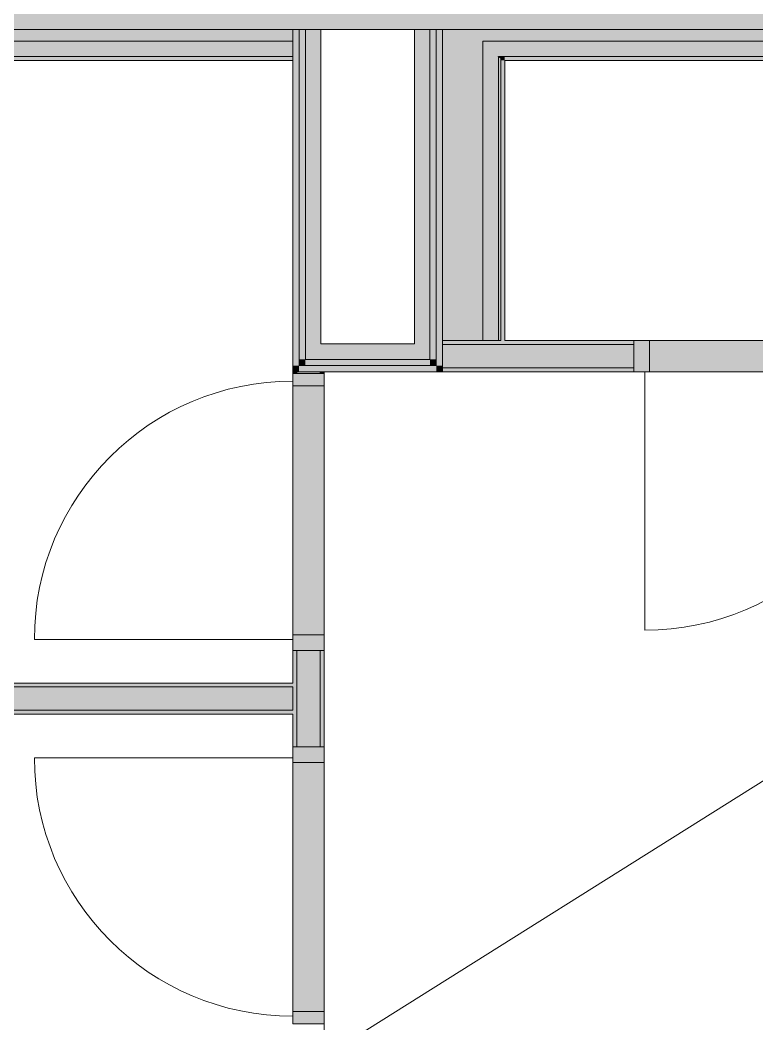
# Model space of a CAD drawing. Header units: metres. Extents: x -3 to 171, y -23 to 41.
# Drawn here: x 135.488 to 137.854, y 26.04 to 29.265 of the extents above; entities that cross this region are included whole.
import ezdxf

# ---------------------------------------------------------------- set-up
doc = ezdxf.new("R2010")
doc.units = ezdxf.units.M
doc.header["$MEASUREMENT"] = 0
for name, color, linetype in [('120 Wand Innen tragend', 7, 'Continuous'), ('130 Wand Innen', 7, 'Continuous'), ('170 Schachtwände', 7, 'Continuous'), ('230 Decke abgehaengt', 7, 'Continuous')]:
    doc.layers.add(name, color=color, linetype=linetype)
doc.linetypes.add('Grenze Grundstück', pattern='A,0,[1,415_260415_PP_VA_1_7 1 DG1.Shx,S=0.00031746,R=0,X=0,Y=0],-0.04,0', length=0.04)

# ---------------------------------------------------------------- blocks, each defined once
blk = doc.blocks.new('Decke_10_2', base_point=(136.4642, 25.9352))
at = {"layer": '230 Decke abgehaengt', "color": 8, "linetype": 'Grenze Grundstück', "lineweight": 13, "ltscale": 200, "flags": 128}
blk.add_lwpolyline([(136.4642, 25.9352), (138.6842, 25.9352), (138.6842, 26.5352), (139.0642, 26.5352), (139.9642, 26.5352), (139.9642, 28.1352), (136.4642, 28.1352)], close=True, dxfattribs=at)
blk = doc.blocks.new('Wand_9_2', base_point=(133.4014, 29.4152))
at = {"layer": '120 Wand Innen tragend', "linetype": 'Continuous', "lineweight": 0, "true_color": 0x000000}
for points in [[(136.8242, 29.4852), (133.7111, 29.4852), (133.7112, 29.4727), (136.8242, 29.4727)], [(136.8242, 29.4727), (133.7112, 29.4727), (133.7113, 29.4227), (136.8242, 29.4227)], [(136.8242, 29.4152), (133.7114, 29.4152), (133.712, 29.2352), (136.8242, 29.2352)]]:
    blk.add_hatch(color=18, dxfattribs=at).paths.add_polyline_path(points)
at = {"layer": '120 Wand Innen tragend', "linetype": 'Continuous', "lineweight": 0, "true_color": 0xffffff}
blk.add_hatch(color=7, dxfattribs=at).paths.add_polyline_path([(136.8242, 29.4227), (133.7113, 29.4227), (133.7114, 29.4152), (136.8242, 29.4152)])
at = {"layer": '120 Wand Innen tragend', "color": 7, "linetype": 'Continuous', "lineweight": 13}
for p, q in [((136.8242, 29.4727), (133.7112, 29.4727)), ((136.8242, 29.4227), (133.7113, 29.4227))]:
    blk.add_line(p, q, dxfattribs=at)
at = {"layer": '120 Wand Innen tragend', "color": 7, "linetype": 'Continuous', "lineweight": 18}
blk.add_line((136.8242, 29.4152), (133.7114, 29.4152), dxfattribs=at)
at = {"layer": '120 Wand Innen tragend', "color": 7, "linetype": 'Continuous', "lineweight": 13, "flags": 128}
for points in [[(136.8242, 29.4852), (133.7111, 29.4852)], [(133.7111, 29.4852), (133.7112, 29.4727)], [(136.8242, 29.4852), (136.8242, 29.4727)], [(133.7112, 29.4727), (133.7113, 29.4227)], [(136.8242, 29.4727), (136.8242, 29.4227)], [(133.7113, 29.4227), (133.7114, 29.4152)], [(136.8242, 29.4227), (136.8242, 29.4152)]]:
    blk.add_lwpolyline(points, dxfattribs=at)
at = {"layer": '120 Wand Innen tragend', "color": 7, "linetype": 'Continuous', "lineweight": 18, "flags": 128}
blk.add_lwpolyline([(133.712, 29.2352), (136.8242, 29.2352)], dxfattribs=at)
blk = doc.blocks.new('Wand_28_2', base_point=(136.4642, 27.0352))
at = {"layer": '130 Wand Innen', "linetype": 'Continuous', "lineweight": 0, "true_color": 0x000000}
for points in [[(136.3642, 27.1352), (133.7197, 27.1352), (133.7198, 27.1227), (136.3642, 27.1227)], [(133.72, 27.0477), (136.3642, 27.0477), (136.3642, 27.1227), (133.7198, 27.1227)], [(133.7201, 27.0352), (136.3642, 27.0352), (136.3642, 27.0477), (133.72, 27.0477)]]:
    blk.add_hatch(color=18, dxfattribs=at).paths.add_polyline_path(points)
at = {"layer": '130 Wand Innen', "color": 7, "linetype": 'Continuous', "lineweight": 18}
for p, q in [((136.3642, 27.1227), (133.7198, 27.1227)), ((133.72, 27.0477), (136.3642, 27.0477))]:
    blk.add_line(p, q, dxfattribs=at)
at = {"layer": '130 Wand Innen', "color": 7, "linetype": 'Continuous', "lineweight": 18, "flags": 128}
for points in [[(136.3642, 27.1352), (133.7197, 27.1352)], [(133.7197, 27.1352), (133.7201, 27.0352)], [(136.3642, 27.0477), (136.3642, 27.1227)], [(133.7201, 27.0352), (136.3642, 27.0352)]]:
    blk.add_lwpolyline(points, dxfattribs=at)
blk = doc.blocks.new('Wand_40_2', base_point=(133.4024, 29.1352))
at = {"layer": '130 Wand Innen', "linetype": 'Continuous', "lineweight": 0, "true_color": 0xffffff}
blk.add_hatch(color=7, dxfattribs=at).paths.add_polyline_path([(136.3642, 29.2352), (133.712, 29.2352), (133.7122, 29.1977), (136.3642, 29.1977)])
at = {"layer": '130 Wand Innen', "linetype": 'Continuous', "lineweight": 0, "true_color": 0x000000}
for points in [[(133.7123, 29.1477), (136.3642, 29.1477), (136.3642, 29.1977), (133.7122, 29.1977)], [(133.7124, 29.1352), (136.3642, 29.1352), (136.3642, 29.1477), (133.7123, 29.1477)]]:
    blk.add_hatch(color=18, dxfattribs=at).paths.add_polyline_path(points)
at = {"layer": '130 Wand Innen', "color": 7, "linetype": 'Continuous', "lineweight": 18}
for p, q in [((136.3642, 29.1977), (133.7122, 29.1977)), ((133.7123, 29.1477), (136.3642, 29.1477))]:
    blk.add_line(p, q, dxfattribs=at)
at = {"layer": '130 Wand Innen', "color": 7, "linetype": 'Continuous', "lineweight": 18, "flags": 128}
for points in [[(136.3642, 29.2352), (133.712, 29.2352)], [(133.712, 29.2352), (133.7124, 29.1352)], [(136.3642, 29.1352), (136.3642, 29.2352)], [(133.7124, 29.1352), (136.3642, 29.1352)]]:
    blk.add_lwpolyline(points, dxfattribs=at)
blk = doc.blocks.new('Wand_48_2', base_point=(136.8242, 29.4152))
at = {"layer": '120 Wand Innen tragend', "linetype": 'Continuous', "lineweight": 0, "true_color": 0x000000}
blk.add_hatch(color=18, dxfattribs=at).paths.add_polyline_path([(136.8242, 29.2352), (140.2242, 29.2352), (140.2242, 29.4152), (136.8242, 29.4152)])
at = {"layer": '120 Wand Innen tragend', "color": 7, "linetype": 'Continuous', "lineweight": 18, "flags": 128}
for points in [[(140.2242, 29.4152), (136.8242, 29.4152)], [(136.8242, 29.2352), (139.7942, 29.2352)], [(139.9142, 29.2352), (140.2242, 29.2352)]]:
    blk.add_lwpolyline(points, dxfattribs=at)
blk = doc.blocks.new('Wand_49_2', base_point=(137.0442, 28.2352))
at = {"layer": '130 Wand Innen', "linetype": 'Continuous', "lineweight": 0, "true_color": 0xffffff}
for points in [[(136.8442, 29.2352), (136.9192, 29.1977), (136.9742, 29.1977), (136.9742, 29.2352)], [(136.8442, 29.1977), (136.9192, 29.1977), (136.8442, 29.2352)], [(136.8442, 29.1977), (136.8442, 28.2352), (136.9742, 28.2352), (136.9742, 29.1702), (136.9192, 29.1977)], [(136.9742, 29.1977), (136.9192, 29.1977), (136.9742, 29.1702)], [(137.0317, 29.1477), (137.0242, 29.1477), (137.0242, 29.1452), (137.0317, 29.1415)], [(137.0317, 28.2352), (137.0317, 29.1415), (137.0242, 29.1452), (137.0242, 28.2352)]]:
    blk.add_hatch(color=7, dxfattribs=at).paths.add_polyline_path(points)
at = {"layer": '130 Wand Innen', "linetype": 'Continuous', "lineweight": 0, "true_color": 0x000000}
for points in [[(137.0242, 29.1977), (136.9742, 29.1977), (136.9742, 29.1702), (137.0192, 29.1477), (137.0242, 29.1477)], [(137.0192, 29.1477), (136.9742, 29.1702), (136.9742, 29.1477)], [(136.9742, 29.1477), (136.9742, 28.2352), (137.0242, 28.2352), (137.0242, 29.1452), (137.0192, 29.1477)], [(137.0242, 29.1477), (137.0192, 29.1477), (137.0242, 29.1452)], [(137.0317, 29.1477), (137.0317, 29.1415), (137.0442, 29.1352), (137.0442, 29.1477)], [(137.0442, 29.1352), (137.0317, 29.1415), (137.0317, 29.1352)], [(137.0317, 29.1352), (137.0317, 28.2352), (137.0442, 28.2352), (137.0442, 29.1352)]]:
    blk.add_hatch(color=18, dxfattribs=at).paths.add_polyline_path(points)
at = {"layer": '130 Wand Innen', "color": 7, "linetype": 'Continuous', "lineweight": 18}
for p, q in [((136.9742, 29.1702), (136.9742, 29.1977)), ((137.0242, 29.1977), (136.9742, 29.1977)), ((136.9742, 28.2352), (136.9742, 29.1702)), ((137.0242, 29.1477), (137.0242, 29.1452)), ((137.0317, 29.1477), (137.0242, 29.1477)), ((137.0242, 28.2352), (137.0242, 29.1452)), ((137.0317, 29.1477), (137.0317, 29.1415)), ((137.0442, 29.1477), (137.0317, 29.1477)), ((137.0317, 28.2352), (137.0317, 29.1415))]:
    blk.add_line(p, q, dxfattribs=at)
at = {"layer": '130 Wand Innen', "color": 7, "linetype": 'Continuous', "lineweight": 18, "flags": 128}
for points in [[(136.8442, 29.2352), (136.9742, 29.2352)], [(136.8442, 29.2352), (136.8442, 28.2352)], [(137.0442, 28.2352), (137.0442, 29.1352)], [(136.9742, 28.2352), (136.8442, 28.2352)], [(137.0242, 28.2352), (136.9742, 28.2352)], [(137.0317, 28.2352), (137.0242, 28.2352)]]:
    blk.add_lwpolyline(points, dxfattribs=at)
blk = doc.blocks.new('Metall Zargentür Typ3 27[12]_2', base_point=(133.3792, 35.4602))
at = {"layer": '130 Wand Innen', "linetype": 'Continuous', "lineweight": 0, "true_color": 0xffffff}
for points in [[(136.4642, 28.1302), (136.3642, 28.1302), (136.3642, 28.0902), (136.4642, 28.0902)], [(136.3642, 27.2402), (136.4642, 27.2402), (136.4642, 27.2902), (136.3642, 27.2902)]]:
    blk.add_hatch(color=7, dxfattribs=at).paths.add_polyline_path(points)
at = {"layer": '130 Wand Innen', "color": 7, "linetype": 'Grenze Grundstück', "lineweight": 13, "ltscale": 200}
for p, q in [((136.3642, 28.1302), (136.3642, 27.2402)), ((136.4642, 28.1302), (136.4642, 27.2402))]:
    blk.add_line(p, q, dxfattribs=at)
at = {"layer": '130 Wand Innen', "color": 7, "linetype": 'Continuous', "lineweight": 13}
for p, q in [((136.3642, 28.0902), (136.3642, 28.1302)), ((136.3642, 28.1302), (136.4642, 28.1302)), ((136.4642, 28.1302), (136.4642, 28.0902)), ((136.4642, 28.0902), (136.3642, 28.0902)), ((136.3642, 27.2402), (136.3642, 27.2902)), ((136.3642, 27.2902), (136.4642, 27.2902)), ((136.4642, 27.2902), (136.4642, 27.2402)), ((136.4642, 27.2402), (136.3642, 27.2402))]:
    blk.add_line(p, q, dxfattribs=at)
at = {"layer": '130 Wand Innen', "color": 7, "linetype": 'Continuous', "lineweight": 18}
for p, q in [((136.3767, 28.1302), (136.3642, 28.1302)), ((136.3767, 28.1302), (136.3642, 28.1302)), ((136.4517, 28.1302), (136.3767, 28.1302)), ((136.4517, 28.1302), (136.3767, 28.1302)), ((136.4642, 28.1302), (136.4517, 28.1302)), ((136.4642, 28.1302), (136.4517, 28.1302)), ((136.3767, 27.2402), (136.3642, 27.2402)), ((136.3767, 27.2402), (136.3642, 27.2402)), ((136.4517, 27.2402), (136.3767, 27.2402)), ((136.4517, 27.2402), (136.3767, 27.2402)), ((136.4642, 27.2402), (136.4517, 27.2402)), ((136.4642, 27.2402), (136.4517, 27.2402))]:
    blk.add_line(p, q, dxfattribs=at)
at = {"layer": '130 Wand Innen', "color": 8, "linetype": 'Continuous', "lineweight": 0}
blk.add_line((136.3642, 27.2752), (135.5342, 27.2752), dxfattribs=at)
blk.add_arc((136.3642, 27.2752), 0.83, 90, 180, dxfattribs=at)
blk = doc.blocks.new('Metall Zargentür Typ3 27[13]_2', base_point=(133.3792, 35.4602))
at = {"layer": '130 Wand Innen', "linetype": 'Continuous', "lineweight": 0, "true_color": 0xffffff}
for points in [[(136.3642, 26.9302), (136.3642, 26.8802), (136.4642, 26.8802), (136.4642, 26.9302)], [(136.4642, 26.0402), (136.4642, 26.0802), (136.3642, 26.0802), (136.3642, 26.0402)]]:
    blk.add_hatch(color=7, dxfattribs=at).paths.add_polyline_path(points)
at = {"layer": '130 Wand Innen', "color": 7, "linetype": 'Grenze Grundstück', "lineweight": 13, "ltscale": 200}
for p, q in [((136.3642, 26.0402), (136.3642, 26.9302)), ((136.4642, 26.0402), (136.4642, 26.9302))]:
    blk.add_line(p, q, dxfattribs=at)
at = {"layer": '130 Wand Innen', "color": 7, "linetype": 'Continuous', "lineweight": 13}
for p, q in [((136.3642, 26.9302), (136.3642, 26.8802)), ((136.4642, 26.9302), (136.3642, 26.9302)), ((136.4642, 26.8802), (136.4642, 26.9302)), ((136.3642, 26.8802), (136.4642, 26.8802)), ((136.4642, 26.0802), (136.3642, 26.0802)), ((136.3642, 26.0802), (136.3642, 26.0402)), ((136.4642, 26.0402), (136.4642, 26.0802)), ((136.3642, 26.0402), (136.4642, 26.0402))]:
    blk.add_line(p, q, dxfattribs=at)
at = {"layer": '130 Wand Innen', "color": 7, "linetype": 'Continuous', "lineweight": 18}
for p, q in [((136.3767, 26.9302), (136.3642, 26.9302)), ((136.3767, 26.9302), (136.3642, 26.9302)), ((136.4517, 26.9302), (136.3767, 26.9302)), ((136.4517, 26.9302), (136.3767, 26.9302)), ((136.4642, 26.9302), (136.4517, 26.9302)), ((136.4642, 26.9302), (136.4517, 26.9302)), ((136.3767, 26.0402), (136.3642, 26.0402)), ((136.3767, 26.0402), (136.3642, 26.0402)), ((136.4517, 26.0402), (136.3767, 26.0402)), ((136.4517, 26.0402), (136.3767, 26.0402)), ((136.4642, 26.0402), (136.4517, 26.0402)), ((136.4642, 26.0402), (136.4517, 26.0402))]:
    blk.add_line(p, q, dxfattribs=at)
at = {"layer": '130 Wand Innen', "color": 8, "linetype": 'Continuous', "lineweight": 0}
blk.add_line((136.3642, 26.8952), (135.5342, 26.8952), dxfattribs=at)
blk.add_arc((136.3642, 26.8952), 0.83, 180, 270, dxfattribs=at)
blk = doc.blocks.new('Wand_50_2', base_point=(136.4642, 28.1352))
at = {"layer": '130 Wand Innen', "linetype": 'Continuous', "lineweight": 0, "true_color": 0x000000}
for points in [[(136.3642, 28.1352), (136.3642, 28.1302), (136.3767, 28.1302), (136.3767, 28.1352)], [(136.3767, 28.1352), (136.3767, 28.1302), (136.4517, 28.1302), (136.4517, 28.1352)], [(136.4517, 28.1352), (136.4517, 28.1302), (136.4642, 28.1302), (136.4642, 28.1352)], [(136.3767, 27.2402), (136.3642, 27.2402), (136.3642, 26.9302), (136.3767, 26.9302)], [(136.3767, 27.2402), (136.3767, 26.9302), (136.4517, 26.9302), (136.4517, 27.2402)], [(136.4517, 26.9302), (136.4642, 26.9302), (136.4642, 27.2402), (136.4517, 27.2402)]]:
    blk.add_hatch(color=18, dxfattribs=at).paths.add_polyline_path(points)
at = {"layer": '130 Wand Innen', "linetype": 'Continuous', "lineweight": 13, "true_color": 0xf9f8f6}
for points in [[(136.4642, 27.2402), (136.4642, 28.1302), (136.3642, 28.1302), (136.3642, 27.2402)], [(136.4642, 26.9302), (136.3642, 26.9302), (136.3642, 26.0402), (136.4642, 26.0402)]]:
    blk.add_hatch(color=7, dxfattribs=at).paths.add_polyline_path(points)
at = {"layer": '130 Wand Innen', "color": 7, "linetype": 'Continuous', "lineweight": 18}
for p, q in [((136.3767, 28.1302), (136.3642, 28.1302)), ((136.3767, 28.1352), (136.3767, 28.1302)), ((136.4517, 28.1302), (136.3767, 28.1302)), ((136.4517, 28.1302), (136.4517, 28.1352)), ((136.4642, 28.1302), (136.4517, 28.1302)), ((136.3767, 27.2402), (136.3642, 27.2402)), ((136.3767, 27.2402), (136.3767, 26.9302)), ((136.4517, 27.2402), (136.3767, 27.2402)), ((136.4517, 26.9302), (136.4517, 27.2402)), ((136.4642, 27.2402), (136.4517, 27.2402)), ((136.3767, 26.9302), (136.3642, 26.9302)), ((136.4517, 26.9302), (136.3767, 26.9302)), ((136.4642, 26.9302), (136.4517, 26.9302)), ((136.3767, 26.0402), (136.3642, 26.0402)), ((136.4517, 26.0402), (136.3767, 26.0402)), ((136.4642, 26.0402), (136.4517, 26.0402))]:
    blk.add_line(p, q, dxfattribs=at)
at = {"layer": '130 Wand Innen', "color": 7, "linetype": 'Continuous', "lineweight": 18, "flags": 128}
for points in [[(136.3642, 28.1352), (136.3642, 28.1302)], [(136.4642, 28.1352), (136.3642, 28.1352)], [(136.4642, 28.1302), (136.4642, 28.1352)], [(136.3642, 27.2402), (136.3642, 27.1352)], [(136.4642, 26.9302), (136.4642, 27.2402)], [(136.3642, 27.1227), (136.3642, 27.0477)], [(136.3642, 27.0352), (136.3642, 26.9302)]]:
    blk.add_lwpolyline(points, dxfattribs=at)
at = {"layer": '130 Wand Innen', "color": 7, "linetype": 'Continuous', "lineweight": 13}
for name in ['Metall Zargentür Typ3 27[12]_2', 'Metall Zargentür Typ3 27[13]_2']:
    blk.add_blockref(name, (133.3792, 35.4602), dxfattribs=at)
blk = doc.blocks.new('Metall Zargentür Typ3 27[14]_2', base_point=(133.3792, 35.4602))
at = {"layer": '130 Wand Innen', "linetype": 'Continuous', "lineweight": 0, "true_color": 0xffffff}
for points in [[(137.4592, 28.1352), (137.5092, 28.1352), (137.5092, 28.2352), (137.4592, 28.2352)], [(138.3492, 28.2352), (138.3092, 28.2352), (138.3092, 28.1352), (138.3492, 28.1352)]]:
    blk.add_hatch(color=7, dxfattribs=at).paths.add_polyline_path(points)
at = {"layer": '130 Wand Innen', "color": 7, "linetype": 'Grenze Grundstück', "lineweight": 13, "ltscale": 200}
for p, q in [((138.3492, 28.2352), (137.4592, 28.2352)), ((138.3492, 28.1352), (137.4592, 28.1352))]:
    blk.add_line(p, q, dxfattribs=at)
at = {"layer": '130 Wand Innen', "color": 7, "linetype": 'Continuous', "lineweight": 13}
for p, q in [((137.5092, 28.2352), (137.4592, 28.2352)), ((137.4592, 28.2352), (137.4592, 28.1352)), ((137.5092, 28.1352), (137.5092, 28.2352)), ((138.3492, 28.2352), (138.3092, 28.2352)), ((138.3092, 28.2352), (138.3092, 28.1352)), ((138.3492, 28.1352), (138.3492, 28.2352)), ((137.4592, 28.1352), (137.5092, 28.1352)), ((138.3092, 28.1352), (138.3492, 28.1352))]:
    blk.add_line(p, q, dxfattribs=at)
at = {"layer": '130 Wand Innen', "color": 7, "linetype": 'Continuous', "lineweight": 18}
for p, q in [((137.4592, 28.2227), (137.4592, 28.2352)), ((137.4592, 28.2227), (137.4592, 28.2352)), ((137.4592, 28.1477), (137.4592, 28.2227)), ((137.4592, 28.1477), (137.4592, 28.2227)), ((138.3492, 28.2227), (138.3492, 28.2352)), ((138.3492, 28.2227), (138.3492, 28.2352)), ((138.3492, 28.1477), (138.3492, 28.2227)), ((138.3492, 28.1477), (138.3492, 28.2227)), ((137.4592, 28.1352), (137.4592, 28.1477)), ((137.4592, 28.1352), (137.4592, 28.1477)), ((138.3492, 28.1352), (138.3492, 28.1477)), ((138.3492, 28.1352), (138.3492, 28.1477))]:
    blk.add_line(p, q, dxfattribs=at)
at = {"layer": '130 Wand Innen', "color": 8, "linetype": 'Continuous', "lineweight": 0}
blk.add_line((137.4942, 28.1352), (137.4942, 27.3052), dxfattribs=at)
blk.add_arc((137.4942, 28.1352), 0.83, 270, 0, dxfattribs=at)
blk = doc.blocks.new('Metall Zargentür Typ3 27[15]_2', base_point=(133.3792, 35.4602))
at = {"layer": '130 Wand Innen', "linetype": 'Continuous', "lineweight": 0, "true_color": 0xffffff}
for points in [[(138.6192, 28.1352), (138.6692, 28.1352), (138.6692, 28.2352), (138.6192, 28.2352)], [(139.5092, 28.2352), (139.4692, 28.2352), (139.4692, 28.1352), (139.5092, 28.1352)]]:
    blk.add_hatch(color=7, dxfattribs=at).paths.add_polyline_path(points)
at = {"layer": '130 Wand Innen', "color": 7, "linetype": 'Grenze Grundstück', "lineweight": 13, "ltscale": 200}
for p, q in [((139.5092, 28.2352), (138.6192, 28.2352)), ((139.5092, 28.1352), (138.6192, 28.1352))]:
    blk.add_line(p, q, dxfattribs=at)
at = {"layer": '130 Wand Innen', "color": 7, "linetype": 'Continuous', "lineweight": 13}
for p, q in [((138.6692, 28.2352), (138.6192, 28.2352)), ((138.6192, 28.2352), (138.6192, 28.1352)), ((138.6692, 28.1352), (138.6692, 28.2352)), ((139.5092, 28.2352), (139.4692, 28.2352)), ((139.4692, 28.2352), (139.4692, 28.1352)), ((139.5092, 28.1352), (139.5092, 28.2352)), ((138.6192, 28.1352), (138.6692, 28.1352)), ((139.4692, 28.1352), (139.5092, 28.1352))]:
    blk.add_line(p, q, dxfattribs=at)
at = {"layer": '130 Wand Innen', "color": 7, "linetype": 'Continuous', "lineweight": 18}
for p, q in [((138.6192, 28.2227), (138.6192, 28.2352)), ((138.6192, 28.2227), (138.6192, 28.2352)), ((138.6192, 28.1477), (138.6192, 28.2227)), ((138.6192, 28.1477), (138.6192, 28.2227)), ((139.5092, 28.2227), (139.5092, 28.2352)), ((139.5092, 28.2227), (139.5092, 28.2352)), ((139.5092, 28.1477), (139.5092, 28.2227)), ((139.5092, 28.1477), (139.5092, 28.2227)), ((138.6192, 28.1352), (138.6192, 28.1477)), ((138.6192, 28.1352), (138.6192, 28.1477)), ((139.5092, 28.1352), (139.5092, 28.1477)), ((139.5092, 28.1352), (139.5092, 28.1477))]:
    blk.add_line(p, q, dxfattribs=at)
at = {"layer": '130 Wand Innen', "color": 8, "linetype": 'Continuous', "lineweight": 0}
blk.add_line((138.6542, 28.1352), (138.6542, 27.3052), dxfattribs=at)
blk.add_arc((138.6542, 28.1352), 0.83, 270, 0, dxfattribs=at)
blk = doc.blocks.new('Wand_51_2', base_point=(139.7242, 28.2352))
at = {"layer": '130 Wand Innen', "linetype": 'Continuous', "lineweight": 0, "true_color": 0x000000}
for points in [[(136.8442, 28.2352), (136.8442, 28.2227), (137.4592, 28.2227), (137.4592, 28.2352)], [(136.8442, 28.2227), (136.8442, 28.1477), (137.4592, 28.1477), (137.4592, 28.2227)], [(138.3492, 28.2227), (138.6192, 28.2227), (138.6192, 28.2352), (138.3492, 28.2352)], [(138.3492, 28.2227), (138.3492, 28.1477), (138.6192, 28.1477), (138.6192, 28.2227)], [(139.5092, 28.2352), (139.5092, 28.2227), (139.7242, 28.2227), (139.7242, 28.2352)], [(139.5092, 28.1477), (139.7242, 28.1477), (139.7242, 28.2227), (139.5092, 28.2227)], [(137.4592, 28.1477), (136.8442, 28.1477), (136.8442, 28.1352), (137.4592, 28.1352)], [(138.3492, 28.1477), (138.3492, 28.1352), (138.6192, 28.1352), (138.6192, 28.1477)], [(139.5092, 28.1477), (139.5092, 28.1352), (139.7242, 28.1352), (139.7242, 28.1477)]]:
    blk.add_hatch(color=18, dxfattribs=at).paths.add_polyline_path(points)
at = {"layer": '130 Wand Innen', "linetype": 'Continuous', "lineweight": 13, "true_color": 0xf9f8f6}
for points in [[(137.4592, 28.1352), (138.3492, 28.1352), (138.3492, 28.2352), (137.4592, 28.2352)], [(138.6192, 28.1352), (139.5092, 28.1352), (139.5092, 28.2352), (138.6192, 28.2352)]]:
    blk.add_hatch(color=7, dxfattribs=at).paths.add_polyline_path(points)
at = {"layer": '130 Wand Innen', "color": 7, "linetype": 'Continuous', "lineweight": 18}
for p, q in [((137.4592, 28.2227), (136.8442, 28.2227)), ((137.4592, 28.2227), (137.4592, 28.2352)), ((137.4592, 28.1477), (137.4592, 28.2227)), ((138.3492, 28.2227), (138.3492, 28.2352)), ((138.6192, 28.2227), (138.3492, 28.2227)), ((138.3492, 28.1477), (138.3492, 28.2227)), ((138.6192, 28.2227), (138.6192, 28.2352)), ((138.6192, 28.1477), (138.6192, 28.2227)), ((139.5092, 28.2227), (139.5092, 28.2352)), ((139.7242, 28.2227), (139.5092, 28.2227)), ((139.5092, 28.1477), (139.5092, 28.2227)), ((136.8442, 28.1477), (137.4592, 28.1477)), ((137.4592, 28.1352), (137.4592, 28.1477)), ((138.3492, 28.1477), (138.6192, 28.1477)), ((138.3492, 28.1352), (138.3492, 28.1477)), ((138.6192, 28.1352), (138.6192, 28.1477)), ((139.5092, 28.1477), (139.7242, 28.1477)), ((139.5092, 28.1352), (139.5092, 28.1477))]:
    blk.add_line(p, q, dxfattribs=at)
at = {"layer": '130 Wand Innen', "color": 7, "linetype": 'Continuous', "lineweight": 18, "flags": 128}
for points in [[(137.0317, 28.2352), (136.8442, 28.2352)], [(136.8442, 28.2352), (136.8442, 28.1352)], [(137.4592, 28.2352), (137.0442, 28.2352)], [(138.4542, 28.2352), (138.3492, 28.2352)], [(138.5667, 28.2352), (138.4667, 28.2352)], [(138.6192, 28.2352), (138.5792, 28.2352)], [(139.7242, 28.2352), (139.5092, 28.2352)], [(139.7242, 28.1477), (139.7242, 28.2227)], [(136.8442, 28.1352), (137.4592, 28.1352)], [(138.3492, 28.1352), (138.6192, 28.1352)], [(139.5092, 28.1352), (139.7242, 28.1352)]]:
    blk.add_lwpolyline(points, dxfattribs=at)
at = {"layer": '130 Wand Innen', "color": 7, "linetype": 'Continuous', "lineweight": 13}
for name in ['Metall Zargentür Typ3 27[14]_2', 'Metall Zargentür Typ3 27[15]_2']:
    blk.add_blockref(name, (133.3792, 35.4602), dxfattribs=at)
blk = doc.blocks.new('Wand_70_2', base_point=(136.8442, 28.1352))
at = {"layer": '170 Schachtwände', "linetype": 'Continuous', "lineweight": 0, "true_color": 0x000000}
for points in [[(136.8042, 28.2252), (136.8042, 29.2352), (136.7542, 29.2352), (136.7542, 28.2252)], [(136.8242, 28.1752), (136.8242, 29.2352), (136.8042, 29.2352), (136.8042, 28.1752)], [(136.8442, 28.1552), (136.8442, 29.2352), (136.8242, 29.2352), (136.8242, 28.1552)], [(136.7542, 28.1752), (136.8042, 28.1752), (136.7542, 28.2252)], [(136.7542, 28.2252), (136.8042, 28.1752), (136.8042, 28.2252)], [(136.8042, 28.1552), (136.8242, 28.1552), (136.8042, 28.1752)], [(136.8042, 28.1752), (136.8242, 28.1552), (136.8242, 28.1752)], [(136.8242, 28.1352), (136.8442, 28.1352), (136.8242, 28.1552)], [(136.8242, 28.1552), (136.8442, 28.1352), (136.8442, 28.1552)]]:
    blk.add_hatch(color=18, dxfattribs=at).paths.add_polyline_path(points)
at = {"layer": '170 Schachtwände', "color": 7, "linetype": 'Continuous', "lineweight": 18}
for p, q in [((136.8042, 28.2252), (136.8042, 29.2352)), ((136.8242, 28.1752), (136.8242, 29.2352)), ((136.8042, 28.1752), (136.8042, 28.2252)), ((136.7542, 28.1752), (136.8042, 28.1752)), ((136.8242, 28.1552), (136.8242, 28.1752))]:
    blk.add_line(p, q, dxfattribs=at)
at = {"layer": '170 Schachtwände', "color": 7, "linetype": 'Continuous', "lineweight": 18, "flags": 128}
for points in [[(136.8042, 29.2352), (136.7542, 29.2352)], [(136.7542, 29.2352), (136.7542, 28.2252)], [(136.8242, 29.2352), (136.8042, 29.2352)], [(136.8442, 29.2352), (136.8242, 29.2352)], [(136.8442, 28.1352), (136.8442, 29.2352)], [(136.8442, 28.1352), (136.8242, 28.1352)]]:
    blk.add_lwpolyline(points, dxfattribs=at)
blk = doc.blocks.new('Wand_71_2', base_point=(136.3642, 28.1352))
at = {"layer": '170 Schachtwände', "linetype": 'Continuous', "lineweight": 0, "true_color": 0x000000}
for points in [[(136.3842, 28.1552), (136.3842, 29.2352), (136.3642, 29.2352), (136.3642, 28.1552)], [(136.4042, 28.1752), (136.4042, 29.2352), (136.3842, 29.2352), (136.3842, 28.1752)], [(136.4542, 28.2252), (136.4542, 29.2352), (136.4042, 29.2352), (136.4042, 28.2252)], [(136.4542, 28.2252), (136.4042, 28.1752), (136.4542, 28.1752)], [(136.4042, 28.2252), (136.4042, 28.1752), (136.4542, 28.2252)], [(136.3642, 28.1352), (136.3842, 28.1352), (136.3842, 28.1552)], [(136.3642, 28.1552), (136.3642, 28.1352), (136.3842, 28.1552)], [(136.4042, 28.1752), (136.3842, 28.1552), (136.4042, 28.1552)], [(136.3842, 28.1752), (136.3842, 28.1552), (136.4042, 28.1752)]]:
    blk.add_hatch(color=18, dxfattribs=at).paths.add_polyline_path(points)
at = {"layer": '170 Schachtwände', "color": 7, "linetype": 'Continuous', "lineweight": 18}
for p, q in [((136.3842, 29.2352), (136.3842, 28.1752)), ((136.4042, 29.2352), (136.4042, 28.2252)), ((136.4042, 28.2252), (136.4042, 28.1752)), ((136.3842, 28.1752), (136.3842, 28.1552)), ((136.4042, 28.1752), (136.4542, 28.1752))]:
    blk.add_line(p, q, dxfattribs=at)
at = {"layer": '170 Schachtwände', "color": 7, "linetype": 'Continuous', "lineweight": 18, "flags": 128}
for points in [[(136.3642, 29.2352), (136.3842, 29.2352)], [(136.3642, 29.2352), (136.3642, 28.1352)], [(136.3842, 29.2352), (136.4042, 29.2352)], [(136.4042, 29.2352), (136.4542, 29.2352)], [(136.4542, 28.2252), (136.4542, 29.2352)], [(136.3642, 28.1352), (136.3842, 28.1352)]]:
    blk.add_lwpolyline(points, dxfattribs=at)
blk = doc.blocks.new('Wand_72_2', base_point=(136.8442, 28.1352))
at = {"layer": '170 Schachtwände', "linetype": 'Continuous', "lineweight": 0, "true_color": 0x000000}
for points in [[(136.7542, 28.2252), (136.4542, 28.2252), (136.4542, 28.1752), (136.7542, 28.1752)], [(136.3842, 28.1352), (136.8242, 28.1352), (136.8242, 28.1552), (136.3842, 28.1552)], [(136.8042, 28.1752), (136.4042, 28.1752), (136.4042, 28.1552), (136.8042, 28.1552)]]:
    blk.add_hatch(color=18, dxfattribs=at).paths.add_polyline_path(points)
at = {"layer": '170 Schachtwände', "color": 7, "linetype": 'Continuous', "lineweight": 18}
for p, q in [((136.3842, 28.1552), (136.4042, 28.1552)), ((136.4042, 28.1752), (136.4542, 28.1752)), ((136.4042, 28.1552), (136.8042, 28.1552)), ((136.4542, 28.1752), (136.7542, 28.1752)), ((136.7542, 28.1752), (136.8042, 28.1752)), ((136.8042, 28.1552), (136.8242, 28.1552))]:
    blk.add_line(p, q, dxfattribs=at)
at = {"layer": '170 Schachtwände', "color": 7, "linetype": 'Continuous', "lineweight": 18, "flags": 128}
for points in [[(136.7542, 28.2252), (136.4542, 28.2252)], [(136.3842, 28.1352), (136.8242, 28.1352)]]:
    blk.add_lwpolyline(points, dxfattribs=at)
blk = doc.blocks.new('Wand_73_2', base_point=(137.0442, 29.1352))
at = {"layer": '130 Wand Innen', "linetype": 'Continuous', "lineweight": 0, "true_color": 0xffffff}
blk.add_hatch(color=7, dxfattribs=at).paths.add_polyline_path([(136.9742, 29.1977), (139.7242, 29.1977), (139.7242, 29.2352), (136.9742, 29.2352)])
at = {"layer": '130 Wand Innen', "linetype": 'Continuous', "lineweight": 0, "true_color": 0x000000}
for points in [[(137.0242, 29.1477), (139.7242, 29.1477), (139.7242, 29.1977), (137.0242, 29.1977)], [(137.0442, 29.1352), (139.7242, 29.1352), (139.7242, 29.1477), (137.0442, 29.1477)]]:
    blk.add_hatch(color=18, dxfattribs=at).paths.add_polyline_path(points)
at = {"layer": '130 Wand Innen', "color": 7, "linetype": 'Continuous', "lineweight": 18}
for p, q in [((137.0242, 29.1977), (136.9742, 29.1977)), ((139.7242, 29.1977), (137.0242, 29.1977)), ((137.0317, 29.1477), (137.0242, 29.1477)), ((137.0442, 29.1477), (137.0317, 29.1477)), ((137.0442, 29.1477), (139.7242, 29.1477))]:
    blk.add_line(p, q, dxfattribs=at)
at = {"layer": '130 Wand Innen', "color": 7, "linetype": 'Continuous', "lineweight": 18, "flags": 128}
for points in [[(139.7242, 29.2352), (136.9742, 29.2352)], [(139.7242, 29.1977), (139.7242, 29.2352)], [(139.7242, 29.1477), (139.7242, 29.1977)], [(137.0442, 29.1352), (138.4542, 29.1352)], [(138.4667, 29.1352), (138.5667, 29.1352)], [(138.5792, 29.1352), (139.7242, 29.1352)]]:
    blk.add_lwpolyline(points, dxfattribs=at)

msp = doc.modelspace()

# ---------------------------------------------------------------- linework, layer by layer
at = {"layer": '230 Decke abgehaengt', "color": 8, "linetype": 'Grenze Grundstück', "lineweight": 13, "ltscale": 200}
msp.add_line((136.4642, 25.9352), (139.9642, 28.1352), dxfattribs=at)

# ---------------------------------------------------------------- block references
at = {"layer": '120 Wand Innen tragend', "color": 7, "lineweight": 25}
for name, p in [('Wand_9_2', (133.4014, 29.4152)), ('Wand_48_2', (136.8242, 29.4152))]:
    msp.add_blockref(name, p, dxfattribs=at)
at = {"layer": '130 Wand Innen', "color": 7, "lineweight": 35}
for name, p in [('Wand_40_2', (133.4024, 29.1352)), ('Wand_49_2', (137.0442, 28.2352)), ('Wand_73_2', (137.0442, 29.1352)), ('Wand_51_2', (139.7242, 28.2352)), ('Wand_50_2', (136.4642, 28.1352)), ('Wand_28_2', (136.4642, 27.0352))]:
    msp.add_blockref(name, p, dxfattribs=at)
at = {"layer": '170 Schachtwände', "color": 7, "lineweight": 35}
for name, p in [('Wand_71_2', (136.3642, 28.1352)), ('Wand_70_2', (136.8442, 28.1352)), ('Wand_72_2', (136.8442, 28.1352))]:
    msp.add_blockref(name, p, dxfattribs=at)
at = {"layer": '230 Decke abgehaengt', "color": 8, "linetype": 'Grenze Grundstück', "lineweight": 13, "ltscale": 200}
msp.add_blockref('Decke_10_2', (136.4642, 25.9352), dxfattribs=at)

doc.saveas('drawing.dxf')
